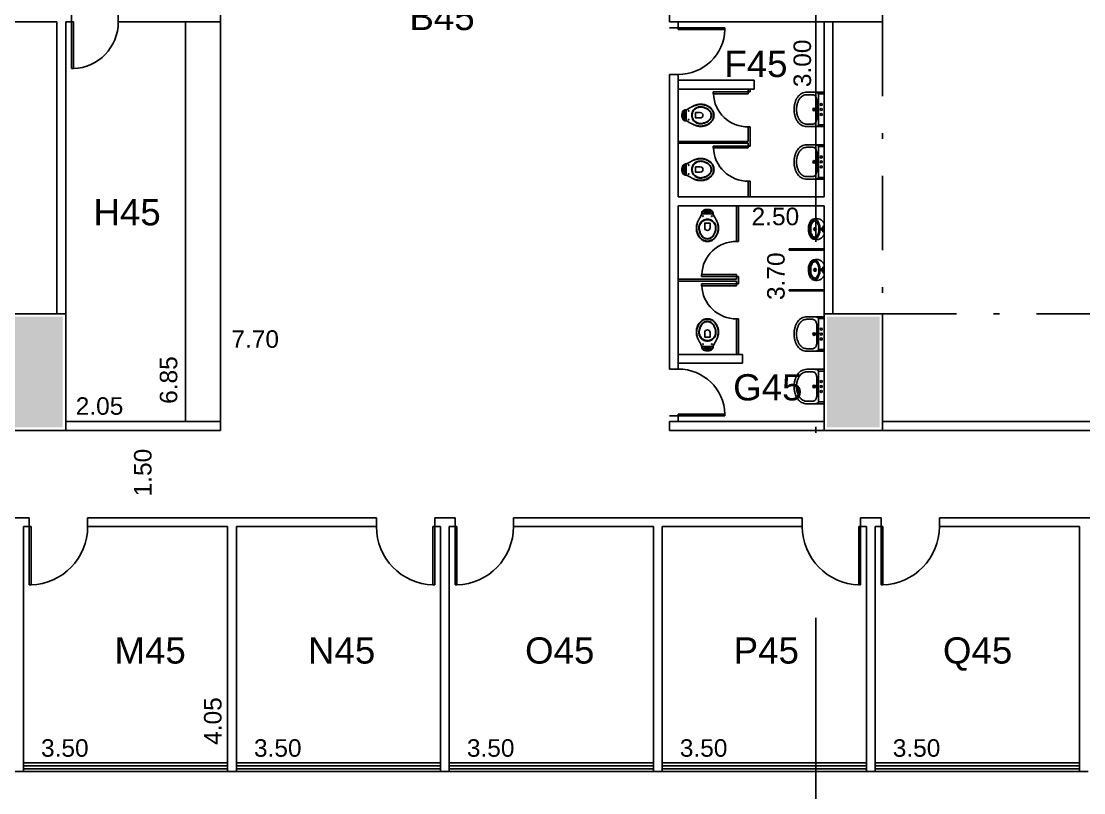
# Model space of a CAD drawing. Extents: x 1306 to 1544, y -75 to 211.
# Drawn here: x 1424.68 to 1442.9, y 181.41 to 194.64 of the extents above; entities that cross this region are included whole.
import ezdxf

# ---------------------------------------------------------------- set-up
doc = ezdxf.new("R2010")
doc.units = 0
doc.header["$LTSCALE"] = 2
doc.header["$PDMODE"] = 3
doc.linetypes.add('DASHDOT2', pattern=[12.7, 6.35, -3.175, 0, -3.175])
doc.layers.get('0').update_dxf_attribs({"linetype": 'CONTINUOUS'})
doc.layers.get('DEFPOINTS').update_dxf_attribs({"linetype": 'CONTINUOUS'})
for name, color, linetype in [('DIVISÓRIAS-ARY', 2, 'CONTINUOUS'), ('ESQUADRIA-ARY', 2, 'CONTINUOUS'), ('HACHURAS-ARY', 9, 'CONTINUOUS'), ('INDIC-CORTE-TBS', 4, 'DASHDOT2'), ('L_DECA', 7, 'CONTINUOUS'), ('PAREDE-ALTA-ARY', 1, 'CONTINUOUS'), ('PAREDE-BAIXA-ARY', 2, 'CONTINUOUS'), ('PEÇAS-SANIT-ARY', 7, 'CONTINUOUS'), ('PILARES-PRINC-ARY', 5, 'CONTINUOUS'), ('PROJ-COBERTURA-ARY', 7, 'DASHDOT2'), ('TEXTO-PB-COR-ARY', 12, 'CONTINUOUS'), ('TEXTO-PB-COTAS-ARY', 12, 'CONTINUOUS')]:
    doc.layers.add(name, color=color, linetype=linetype)
doc.styles.add('ARIAL', font='arial.ttf', dxfattribs={"height": 0.5})
doc.styles.add('SEM_ESCALA', font='arial.ttf')
doc.dimstyles.new('DIMTIC100-ARY', dxfattribs={"dimtxt": 0.3, "dimasz": 0.12, "dimexe": 0.1, "dimexo": 0.15, "dimgap": 0.1, "dimtad": 1, "dimjust": 1, "dimtoh": 1, "dimrnd": 0.01, "dimzin": 0, "dimdsep": 46, "dimtxsty": 'SEM_ESCALA', "dimblk1": 'NONE', "dimblk2": 'NONE', "dimsah": 1, "dimcen": -0.1, "dimdle": 0.06, "dimse1": 1, "dimse2": 1, "dimsd1": 1, "dimsd2": 1, "dimclrd": 1, "dimclre": 1, "dimclrt": 2, "dimadec": 0, "dimazin": 0, "dimtfac": 1, "dimtix": 1, "dimtmove": 2, "dimatfit": 3, "dimldrblk": 'NONE', "dimfxl": 1, "dimtolj": 1, "dimtzin": 0, "dimarcsym": 0})

# ---------------------------------------------------------------- blocks, each defined once
blk = doc.blocks.new('RAV10')
at = {"layer": 'L_DECA'}
blk.add_lwpolyline([(4.6, -12.9), (8.2, -12.9), (8.2, -12.9), (8.7, -13), (9.2, -13.2), (9.6, -13.5), (9.9, -14), (10.1, -14.3), (10.1, -14.3), (10.1, -14.3), (10.1, -14.3), (10.1, -14.3), (10.1, -14.3), (12.2, -18), (12.2, -18), (12.5, -18.6), (12.8, -19.1), (13.1, -19.6), (13.3, -20.1), (13.3, -20.1), (13.6, -20.6), (13.9, -21.1), (14.2, -21.5), (14.5, -22.1), (14.7, -22.6), (15, -23.1), (15.3, -23.6), (15.5, -24.1), (15.5, -24.1), (15.9, -24.8), (16.3, -25.6), (16.6, -26.3), (16.9, -27), (17.2, -27.8), (17.5, -28.6), (17.8, -29.4), (18, -30.2), (18, -30.2), (18.3, -31.4), (18.6, -32.6), (18.8, -33.9), (19, -35.2), (19.1, -36.4), (19.1, -37.7), (19.1, -39), (19, -40.3), (19, -40.3), (18.8, -41.6), (18.6, -42.9), (18.2, -44.2), (17.9, -45.5), (17.4, -46.8), (16.9, -48), (16.4, -49.3), (15.8, -50.4), (15.8, -50.4), (15.2, -51.4), (14.6, -52.3), (13.9, -53.1), (13.3, -53.9), (12.5, -54.8), (11.7, -55.5), (10.9, -56.3), (10.1, -57), (10.1, -57), (9, -57.8), (7.9, -58.5), (6.6, -59.1), (5.4, -59.6), (4.1, -60), (2.8, -60.3), (1.4, -60.4), (0, -60.5), (0, -60.5), (-1.4, -60.4), (-2.7, -60.3), (-4, -60), (-5.3, -59.6), (-6.6, -59.1), (-7.8, -58.5), (-9, -57.8), (-10.1, -57), (-10.1, -57), (-10.9, -56.3), (-11.7, -55.5), (-12.5, -54.8), (-13.2, -53.9), (-13.9, -53.1), (-14.5, -52.3), (-15.1, -51.4), (-15.7, -50.4), (-15.7, -50.4), (-16.3, -49.3), (-16.9, -48), (-17.4, -46.8), (-17.8, -45.5), (-18.2, -44.2), (-18.5, -42.9), (-18.7, -41.6), (-19, -40.3), (-19, -40.3), (-19, -39), (-19, -37.7), (-19, -36.4), (-18.9, -35.2), (-18.7, -33.9), (-18.5, -32.6), (-18.2, -31.4), (-17.9, -30.2), (-17.9, -30.2), (-17.7, -29.4), (-17.4, -28.6), (-17.1, -27.8), (-16.9, -27), (-16.6, -26.3), (-16.2, -25.6), (-15.8, -24.8), (-15.5, -24.1), (-15.5, -24.1), (-15.2, -23.6), (-15, -23.1), (-14.7, -22.6), (-14.4, -22.1), (-14.2, -21.5), (-13.9, -21.1), (-13.6, -20.6), (-13.3, -20.1), (-13.3, -20.1), (-13.1, -19.6), (-12.8, -19.1), (-12.4, -18.6), (-12.1, -18), (-10.1, -14.3), (-10.1, -14.3), (-10.1, -14.3), (-10.1, -14.3), (-10.1, -14.3), (-10.1, -14.3), (-9.8, -14), (-9.8, -14), (-9.6, -13.5), (-9.1, -13.2), (-8.6, -13), (-8.1, -12.9), (-4.5, -12.9)], dxfattribs=at)
at = {"layer": 'L_DECA', "color": 1}
for points in [[(12.2, -18), (13.3, -20.1), (13.3, -20.1), (13.6, -20.6), (13.8, -21.1), (14.1, -21.5), (14.3, -22.1), (14.5, -22.6), (14.7, -23.1), (15, -23.6), (15.2, -24.1), (15.2, -24.1), (15.5, -24.8), (15.9, -25.6), (16.2, -26.3), (16.6, -27.1), (16.9, -27.8), (17.1, -28.5), (17.4, -29.4), (17.6, -30.2), (17.6, -30.2), (17.9, -31.4), (18.1, -32.6), (18.3, -33.9), (18.5, -35.2), (18.5, -36.4), (18.5, -37.7), (18.5, -39), (18.4, -40.3), (18.4, -40.3), (18.2, -41.6), (17.9, -42.9), (17.6, -44.2), (17.2, -45.5), (16.7, -46.8), (16.2, -48), (15.6, -49.3), (15, -50.4), (15, -50.4), (14.4, -51.2), (13.9, -52), (13.3, -52.8), (12.8, -53.5), (12.2, -54.2), (11.5, -54.9), (10.9, -55.5), (10.1, -56.2), (10.1, -56.2), (9, -57.1), (7.9, -57.8), (6.6, -58.4), (5.4, -58.9), (4.1, -59.3), (2.8, -59.6), (1.4, -59.8), (0, -59.8), (0, -59.8), (-1.4, -59.8), (-2.7, -59.6), (-4.1, -59.3), (-5.3, -58.9), (-6.6, -58.4), (-7.8, -57.8), (-9, -57.1), (-10.1, -56.2), (-10.1, -56.2), (-10.8, -55.5), (-11.5, -54.9), (-12.1, -54.2), (-12.7, -53.5), (-13.3, -52.8), (-13.9, -52), (-14.4, -51.2), (-14.9, -50.4), (-14.9, -50.4), (-15.5, -49.3), (-16.1, -48), (-16.6, -46.8), (-17.1, -45.5), (-17.5, -44.2), (-17.9, -42.9), (-18.1, -41.6), (-18.3, -40.3), (-18.3, -40.3), (-18.4, -39.1), (-18.5, -37.7), (-18.5, -36.4), (-18.4, -35.2), (-18.2, -33.9), (-18, -32.6), (-17.8, -31.4), (-17.5, -30.2), (-17.5, -30.2), (-17.3, -29.4), (-17, -28.6), (-16.8, -27.8), (-16.5, -27.1), (-16.2, -26.3), (-15.8, -25.6), (-15.5, -24.8), (-15.2, -24.1), (-15.2, -24.1), (-15, -23.6), (-14.7, -23.1), (-14.5, -22.6), (-14.2, -22.1), (-14, -21.5), (-13.7, -21.1), (-13.5, -20.6), (-13.2, -20.1), (-12.1, -18)], [(-7.7, -9.4), (-8.1, -10.1), (-8.5, -10.8), (-8.6, -11.4), (-8.8, -12.2), (-8.8, -13.1)], [(-5.1, -12.9), (-5.1, -9.7), (-5.1, -7.8), (-5.1, -7.8), (-5.2, -7.6), (-5.3, -7.5), (-5.5, -7.4), (-5.9, -7.6), (-5.9, -7.6), (-6.4, -8), (-7.1, -8.6), (-7.7, -9.4)], [(5.1, -9.3), (5, -8.9), (4.6, -8.3), (3.9, -7.8), (3.1, -7.7), (0, -7.7), (-3.1, -7.7), (-3.1, -7.7), (-3.9, -7.8), (-4.5, -8.3), (-5, -8.9), (-5.1, -9.7)], [(4.6, -12.9), (4.6, -12.9), (4.2, -12.9), (3.9, -12.6), (3.6, -12.4), (3.6, -12), (3.6, -10.7), (3.6, -10.7), (3.6, -10.5), (3.6, -10.4), (3.7, -10.2), (3.9, -10.1), (3.9, -10.1), (3.9, -9.9), (3.9, -9.7), (3.8, -9.5), (3.6, -9.4), (0, -9.4), (-3.5, -9.4), (-3.5, -9.4), (-3.7, -9.5), (-3.9, -9.7), (-3.9, -9.9), (-3.8, -10.1), (-3.8, -10.1), (-3.6, -10.2), (-3.6, -10.4), (-3.5, -10.5), (-3.5, -10.7), (-3.5, -12), (-3.5, -12), (-3.6, -12.4), (-3.8, -12.6), (-4.1, -12.9), (-4.5, -12.9)], [(3.7, -10.3), (0, -10.3), (-3.6, -10.3)], [(5.1, -12.9), (5.1, -9.7), (5.1, -7.8), (5.1, -7.8), (5.2, -7.6), (5.3, -7.5), (5.5, -7.4), (5.9, -7.6), (5.9, -7.6), (6.4, -8), (7.1, -8.6), (7.7, -9.4)], [(7.7, -9.4), (8.1, -10.1), (8.5, -10.8), (8.6, -11.4), (8.8, -12.2), (8.8, -13.1)], [(-12.9, -30.2), (-12.9, -30.2), (-12.4, -29.3), (-11.9, -28.4), (-11.2, -27.7), (-10.6, -26.9), (-9.9, -26.2), (-9.2, -25.6), (-8.4, -25), (-7.5, -24.4), (-6.7, -23.9), (-5.8, -23.5), (-4.9, -23.1), (-3.9, -22.8), (-3, -22.6), (-2, -22.4), (-1, -22.3), (0, -22.2), (0, -22.2), (1, -22.3), (2, -22.4), (3, -22.6), (4, -22.8), (5, -23.1), (5.8, -23.5), (6.8, -23.9), (7.6, -24.4), (8.5, -25), (9.3, -25.6), (10, -26.2), (10.6, -26.9), (11.3, -27.7), (12, -28.4), (12.5, -29.3), (13, -30.2), (13, -30.2), (13.6, -31.3), (14, -32.6), (14.3, -33.8), (14.6, -35.1), (14.7, -36.4), (14.7, -37.7), (14.7, -39), (14.4, -40.3), (14.4, -40.3), (14.2, -41.6), (13.8, -42.9), (13.4, -44.2), (12.9, -45.5), (12.4, -46.8), (11.7, -48), (11.1, -49.3), (10.4, -50.4), (10.4, -50.4), (9.4, -51.7), (8.4, -52.8), (7.2, -53.8), (5.9, -54.6), (4.5, -55.2), (3.1, -55.8), (1.5, -56.1), (0, -56.2), (0, -56.2), (-1.5, -56.1), (-3.1, -55.8), (-4.4, -55.2), (-5.8, -54.6), (-7.1, -53.8), (-8.3, -52.8), (-9.3, -51.7), (-10.3, -50.4), (-10.3, -50.4), (-11, -49.3), (-11.7, -48), (-12.3, -46.8), (-12.8, -45.5), (-13.3, -44.2), (-13.7, -42.9), (-14.1, -41.6), (-14.4, -40.3), (-14.4, -40.3), (-14.6, -39), (-14.7, -37.7), (-14.6, -36.4), (-14.5, -35.1), (-14.2, -33.8), (-13.9, -32.6), (-13.5, -31.3), (-12.9, -30.2)], [(-12, -30.2), (-12, -30.2), (-11.5, -29.4), (-11, -28.6), (-10.4, -27.9), (-9.8, -27.2), (-9.1, -26.7), (-8.5, -26.1), (-7.7, -25.5), (-6.9, -25), (-6.1, -24.6), (-5.3, -24.2), (-4.5, -23.9), (-3.6, -23.6), (-2.8, -23.4), (-1.8, -23.2), (-0.9, -23.2), (0, -23.1), (0, -23.1), (0.9, -23.2), (1.9, -23.2), (2.8, -23.4), (3.6, -23.6), (4.5, -23.9), (5.4, -24.2), (6.2, -24.6), (7, -25), (7.7, -25.5), (8.5, -26.1), (9.2, -26.7), (9.8, -27.2), (10.4, -27.9), (11, -28.6), (11.5, -29.4), (12, -30.2), (12, -30.2), (12.7, -31.3), (13.2, -32.6), (13.6, -33.8), (13.9, -35), (14.1, -36.4), (14.1, -37.7), (14.1, -39), (13.9, -40.3), (13.9, -40.3), (13.6, -41.7), (13.2, -43), (12.8, -44.3), (12.3, -45.5), (11.7, -46.9), (11.1, -48.1), (10.4, -49.3), (9.6, -50.4), (9.6, -50.4), (8.8, -51.6), (7.8, -52.6), (6.7, -53.5), (5.5, -54.2), (4.2, -54.8), (2.8, -55.3), (1.5, -55.5), (0, -55.7), (0, -55.7), (-1.5, -55.5), (-2.8, -55.3), (-4.2, -54.8), (-5.4, -54.2), (-6.6, -53.5), (-7.7, -52.6), (-8.7, -51.6), (-9.6, -50.4), (-9.6, -50.4), (-10.3, -49.3), (-11, -48.1), (-11.7, -46.9), (-12.2, -45.5), (-12.7, -44.3), (-13.1, -43), (-13.5, -41.7), (-13.8, -40.3), (-13.8, -40.3), (-14, -39), (-14.1, -37.7), (-14, -36.4), (-13.9, -35), (-13.6, -33.8), (-13.2, -32.6), (-12.7, -31.3), (-12, -30.2)], [(-4.5, -37), (-4.5, -29), (0, -29)], [(4.6, -37), (4.6, -29), (0, -29)]]:
    blk.add_lwpolyline(points, dxfattribs=at)
at = {"layer": 'L_DECA', "color": 7}
for points in [[(10.1, -14.3), (10.1, -14.3), (10.1, -14.3), (10.1, -14.3), (10.1, -14.3), (10.1, -14.3), (9.6, -11.3), (9.6, -11.3), (9.3, -10.2), (8.9, -9.3), (8.3, -8.5), (7.7, -7.7), (6.9, -7), (6.1, -6.5), (5.1, -6.2), (4.1, -5.9), (4.1, -5.9), (3.6, -5.8), (3.1, -5.7), (2.6, -5.6), (2, -5.6), (1.5, -5.6), (1, -5.5), (0.5, -5.5), (0, -5.5), (0, -5.5), (-0.5, -5.5), (-1, -5.5), (-1.5, -5.6), (-2, -5.6), (-2.5, -5.6), (-3, -5.7), (-3.5, -5.8), (-4, -5.9), (-4, -5.9), (-5, -6.2), (-6, -6.5), (-6.9, -7), (-7.6, -7.7), (-8.2, -8.5), (-8.8, -9.3), (-9.3, -10.2), (-9.6, -11.3), (-10, -14.3), (-10, -14.3), (-10, -14.3), (-10, -14.3), (-10, -14.3), (-10.1, -14.3)], [(-4.5, -12.9), (0, -12.9)], [(4.6, -12.9), (0, -12.9)]]:
    blk.add_lwpolyline(points, dxfattribs=at)
at = {"layer": 'L_DECA', "color": 1}
for centre in [(-7.6, -17), (7.6, -17)]:
    blk.add_circle(centre, 0.672, dxfattribs=at)
blk.add_arc((0, -37), 4.56, 180, 0, dxfattribs=at)
blk = doc.blocks.new('DUO04')
at = {"layer": 'L_DECA'}
blk.add_line((-27.8, 0), (27.8, 0), dxfattribs=at)
at = {"layer": 'L_DECA', "color": 1}
for p, q in [((-26.5, -9.9), (-26.5, 0)), ((26.5, -9.9), (26.5, 0)), ((-26.5, -9.9), (0, -9.9)), ((26.5, -9.9), (0, -9.9))]:
    blk.add_line(p, q, dxfattribs=at)
at = {"layer": 'L_DECA', "color": 7}
for points in [[(-27.8, 0), (-27.8, 0), (-28.5, -0.1), (-29.1, -0.3), (-29.4, -0.8), (-29.5, -1.4), (-29.5, -23.9)], [(27.8, 0), (27.8, 0), (28.5, -0.1), (29.1, -0.3), (29.4, -0.8), (29.5, -1.4), (29.5, -23.9)], [(-29.5, -23.9), (-29.5, -29.7), (-29.5, -29.7), (-29.4, -32.1), (-28.9, -34.4), (-28.2, -36.5), (-27.2, -38.6), (-26.1, -40.5), (-24.7, -42.2), (-23.1, -43.8), (-21.3, -45.2), (-21.3, -45.2), (-20.2, -45.9), (-19.1, -46.6), (-18, -47.2), (-16.9, -47.9), (-15.7, -48.4), (-14.5, -49), (-13.3, -49.4), (-12.1, -49.9), (-10.8, -50.3), (-9.5, -50.5), (-8.2, -50.9), (-6.7, -51.1), (-4.8, -51.4), (-2.9, -51.5), (-1.4, -51.5), (0, -51.5)], [(29.5, -23.9), (29.5, -29.7), (29.5, -29.7), (29.4, -32.1), (28.9, -34.4), (28.2, -36.5), (27.2, -38.6), (26.1, -40.5), (24.7, -42.2), (23.1, -43.8), (21.3, -45.2), (21.3, -45.2), (20.2, -45.9), (19.1, -46.6), (18, -47.2), (16.9, -47.9), (15.7, -48.4), (14.5, -49), (13.3, -49.4), (12.1, -49.9), (10.8, -50.3), (9.5, -50.5), (8.2, -50.9), (6.7, -51.1), (4.8, -51.4), (2.9, -51.5), (1.4, -51.5), (0, -51.5)]]:
    blk.add_lwpolyline(points, dxfattribs=at)
at = {"layer": 'L_DECA', "color": 1}
for points in [[(-26.5, -9.9), (-26.9, -10), (-27.5, -10.1), (-28, -10.6), (-28.4, -11.2), (-28.7, -11.9), (-29, -12.7), (-29.2, -13.7), (-29.4, -15), (-29.5, -16.8)], [(0, -12.4), (0, -12.4), (-0.8, -12.4), (-1.4, -12.4), (-1.1, -12.4), (-1.8, -12.4), (-2.5, -12.4), (-3.3, -12.4), (-3.9, -12.4), (-4.7, -12.4), (-7.9, -12.4), (-8.6, -12.4), (-9.3, -12.4), (-10, -12.4), (-10.7, -12.4), (-11.4, -12.4), (-12, -12.4), (-12.7, -12.4), (-12.7, -12.4), (-13.7, -12.4), (-14.7, -12.5), (-15.8, -12.6), (-16.8, -12.8), (-17.8, -13), (-18.8, -13.2), (-19.8, -13.5), (-20.8, -13.7), (-20.8, -13.7), (-21.7, -14.1), (-22.6, -14.7), (-23.3, -15.4), (-23.9, -16.1), (-24.5, -17), (-24.8, -18), (-25.1, -19), (-25.2, -20), (-25.2, -20), (-25.2, -21.8), (-25.2, -23.1), (-25.2, -23.9)], [(0, -12.4), (0, -12.4), (0.8, -12.4), (1.4, -12.4), (1.1, -12.4), (1.8, -12.4), (2.5, -12.4), (3.3, -12.4), (3.9, -12.4), (4.7, -12.4), (7.9, -12.4), (8.6, -12.4), (9.3, -12.4), (10, -12.4), (10.7, -12.4), (11.4, -12.4), (12, -12.4), (12.7, -12.4), (12.7, -12.4), (13.7, -12.4), (14.7, -12.5), (15.8, -12.6), (16.8, -12.8), (17.8, -13), (18.8, -13.2), (19.8, -13.5), (20.8, -13.7), (20.8, -13.7), (21.7, -14.1), (22.6, -14.7), (23.3, -15.4), (23.9, -16.1), (24.5, -17), (24.8, -18), (25.1, -19), (25.2, -20), (25.2, -20), (25.2, -21.8), (25.2, -23.1), (25.2, -23.9)], [(26.5, -9.9), (26.9, -10), (27.5, -10.1), (28, -10.6), (28.4, -11.2), (28.7, -11.9), (29, -12.7), (29.2, -13.7), (29.4, -15), (29.5, -16.8)], [(-25.2, -23.9), (-25.2, -27.3), (-25.2, -29.6), (-25.2, -29.6), (-25, -31.4), (-24.8, -33.1), (-24.2, -34.8), (-23.5, -36.3), (-22.6, -37.8), (-21.6, -39.1), (-20.4, -40.4), (-19.1, -41.4), (-19.1, -41.4), (-18.1, -42.1), (-17.1, -42.7), (-16.2, -43.3), (-15.2, -43.9), (-14.1, -44.4), (-13, -44.8), (-11.9, -45.3), (-10.8, -45.7), (-9.7, -46.1), (-8.6, -46.4), (-6.7, -46.8), (-5.2, -47), (-3.3, -47.2), (-2.1, -47.2), (-1, -47.2), (0, -47.2)], [(25.2, -23.9), (25.2, -27.3), (25.2, -29.6), (25.2, -29.6), (25, -31.4), (24.8, -33.1), (24.2, -34.8), (23.5, -36.3), (22.6, -37.8), (21.6, -39.1), (20.4, -40.4), (19.1, -41.4), (19.1, -41.4), (18.1, -42.1), (17.1, -42.7), (16.2, -43.3), (15.2, -43.9), (14.1, -44.4), (13, -44.8), (11.9, -45.3), (10.8, -45.7), (9.7, -46.1), (8.6, -46.4), (6.7, -46.8), (5.2, -47), (3.3, -47.2), (2.1, -47.2), (1, -47.2), (0, -47.2)]]:
    blk.add_lwpolyline(points, dxfattribs=at)
for centre, radius in [((-8.5, -4.9), 1.75), ((0, -17), 2.25), ((0, -4.9), 1.75), ((0, -17), 0.981), ((8.5, -4.9), 1.75)]:
    blk.add_circle(centre, radius, dxfattribs=at)
blk = doc.blocks.new('MIC01')
at = {"layer": 'L_DECA'}
blk.add_line((-10, 0), (10, 0), dxfattribs=at)
at = {"layer": 'L_DECA', "color": 1}
for p, q in [((-5.3, 0), (-4.5, -2.2)), ((5.3, 0), (4.5, -2.2)), ((-4.5, -2.2), (0, -2.2)), ((4.5, -2.2), (0, -2.2))]:
    blk.add_line(p, q, dxfattribs=at)
for points in [[(0, -7.1, 0.058109), (-7, -8, 0.07175), (-12.3, -10.1, 0.106494), (-16.3, -13.6, 0.158235), (-17.4, -17.1, 0.158235)], [(0, -23.1, -0.04416), (-5.4, -22.6, -0.058504), (-9.4, -21.4, -0.100522), (-12.6, -19.1, -0.041446), (-13.7, -17.2, -0.101301), (-14.1, -15.3, -0.003595), (-14.1, -15.1)], [(17.4, -17.1, 0.158235), (16.3, -13.6, 0.106494), (12.3, -10.1, 0.07175), (7, -8, 0.058109), (0, -7.1, 0.058109)], [(0, -23.1, 0.04416), (5.4, -22.6, 0.058504), (9.4, -21.4, 0.100522), (12.6, -19.1, 0.041446), (13.7, -17.2, 0.101301), (14.1, -15.3, 0.003595), (14.1, -15.1)]]:
    blk.add_lwpolyline(points, format="xyb", dxfattribs=at)
at = {"layer": 'L_DECA'}
blk.add_lwpolyline([(-17.4, -17.1, 0.158235), (-16.3, -20.6, 0.106494), (-12.3, -24.1, 0.07175), (-7, -26.2, 0.058109), (0, -27, 0.058109), (7, -26.2, 0.07175), (12.3, -24.1, 0.106494), (16.3, -20.6, 0.158235), (17.4, -17.1, 0.158235)], format="xyb", dxfattribs=at)
at = {"layer": 'L_DECA', "color": 1}
blk.add_lwpolyline([(0, -9, 0.056411), (-5.8, -9.7, 0.070161), (-10.3, -11.4, 0.106104), (-13.6, -14.3, 0.161988), (-14.5, -17.1, 0.161988), (-13.6, -19.9, 0.106104), (-10.3, -22.8, 0.070161), (-5.8, -24.5, 0.056411), (0, -25.1, 0.056411), (5.8, -24.5, 0.070161), (10.3, -22.8, 0.106104), (13.6, -19.9, 0.161988), (14.5, -17.1, 0.161988), (13.6, -14.3, 0.106104), (10.3, -11.4, 0.070161), (5.8, -9.7, 0.056411)], format="xyb", close=True, dxfattribs=at)
for centre, radius in [((-2, -14.6), 0.51), ((-2, -16.7), 0.51), ((0, -4.7), 1.76), ((0, -4.7), 0.844), ((0, -13.6), 0.51), ((0, -15.7), 0.51), ((0, -17.8), 0.51), ((2, -14.6), 0.51), ((2, -16.7), 0.51)]:
    blk.add_circle(centre, radius, dxfattribs=at)
at = {"layer": 'L_DECA'}
for centre, start, end in [((-2.6, -13.5), 118.7979, 195.9069), ((2.6, -13.5), 344.0931, 61.2021)]:
    blk.add_arc(centre, 15.4, start, end, dxfattribs=at)
blk = doc.blocks.new('*D64')
at = {"layer": 'DEFPOINTS', "color": 0, "linetype": 'ByBlock', "ltscale": 0.5}
for p in [(1428.097, 187.624), (1427.022, 186.124), (1428.097, 186.124)]:
    blk.add_point(p, dxfattribs=at)
at = {"color": 2, "linetype": 'ByBlock', "ltscale": 0.5, "insert": (1426.769, 186.9), "char_height": 0.3, "attachment_point": 5, "rotation": 90, "style": 'SEM_ESCALA'}
blk.add_mtext('\\A1;1.50', dxfattribs=at)
blk = doc.blocks.new('_NONE')
at = {"color": 0, "linetype": 'ByBlock', "ltscale": 0.5}
blk.add_circle((0, 0), 0.25, dxfattribs=at)
blk = doc.blocks.new('*D68')
at = {"layer": 'DEFPOINTS', "color": 0, "linetype": 'ByBlock', "ltscale": 0.5}
for p in [(1424.722, 181.924), (1428.222, 181.924), (1428.222, 181.924)]:
    blk.add_point(p, dxfattribs=at)
at = {"color": 2, "linetype": 'ByBlock', "ltscale": 0.5, "insert": (1425.431, 182.177), "char_height": 0.3, "attachment_point": 5, "style": 'SEM_ESCALA'}
blk.add_mtext('\\A1;3.50', dxfattribs=at)
blk = doc.blocks.new('*D69')
at = {"layer": 'DEFPOINTS', "color": 0, "linetype": 'ByBlock', "ltscale": 0.5}
for p in [(1428.372, 181.924), (1431.872, 181.924), (1431.872, 181.924)]:
    blk.add_point(p, dxfattribs=at)
at = {"color": 2, "linetype": 'ByBlock', "ltscale": 0.5, "insert": (1429.081, 182.177), "char_height": 0.3, "attachment_point": 5, "style": 'SEM_ESCALA'}
blk.add_mtext('\\A1;3.50', dxfattribs=at)
blk = doc.blocks.new('*D70')
at = {"layer": 'DEFPOINTS', "color": 0, "linetype": 'ByBlock', "ltscale": 0.5}
for p in [(1428.222, 185.974), (1428.222, 185.974), (1428.222, 181.924)]:
    blk.add_point(p, dxfattribs=at)
at = {"color": 2, "linetype": 'ByBlock', "ltscale": 0.5, "insert": (1427.969, 182.641), "char_height": 0.3, "attachment_point": 5, "rotation": 90, "style": 'SEM_ESCALA'}
blk.add_mtext('\\A1;4.05', dxfattribs=at)
blk = doc.blocks.new('*D71')
at = {"layer": 'DEFPOINTS', "color": 0, "linetype": 'ByBlock', "ltscale": 0.5}
for p in [(1432.022, 181.924), (1435.522, 181.924), (1435.522, 181.924)]:
    blk.add_point(p, dxfattribs=at)
at = {"color": 2, "linetype": 'ByBlock', "ltscale": 0.5, "insert": (1432.731, 182.177), "char_height": 0.3, "attachment_point": 5, "style": 'SEM_ESCALA'}
blk.add_mtext('\\A1;3.50', dxfattribs=at)
blk = doc.blocks.new('*D72')
at = {"layer": 'DEFPOINTS', "color": 0, "linetype": 'ByBlock', "ltscale": 0.5}
for p in [(1435.672, 181.924), (1439.172, 181.924), (1439.172, 181.924)]:
    blk.add_point(p, dxfattribs=at)
at = {"color": 2, "linetype": 'ByBlock', "ltscale": 0.5, "insert": (1436.381, 182.177), "char_height": 0.3, "attachment_point": 5, "style": 'SEM_ESCALA'}
blk.add_mtext('\\A1;3.50', dxfattribs=at)
blk = doc.blocks.new('*D73')
at = {"layer": 'DEFPOINTS', "color": 0, "linetype": 'ByBlock', "ltscale": 0.5}
for p in [(1439.322, 181.924), (1442.822, 181.924), (1442.822, 181.924)]:
    blk.add_point(p, dxfattribs=at)
at = {"color": 2, "linetype": 'ByBlock', "ltscale": 0.5, "insert": (1440.031, 182.177), "char_height": 0.3, "attachment_point": 5, "style": 'SEM_ESCALA'}
blk.add_mtext('\\A1;3.50', dxfattribs=at)
blk = doc.blocks.new('*D76')
at = {"layer": 'DEFPOINTS', "color": 0, "linetype": 'ByBlock', "ltscale": 0.5}
for p in [(1435.797, 188.934), (1428.097, 187.624), (1435.797, 187.624)]:
    blk.add_point(p, dxfattribs=at)
at = {"color": 2, "linetype": 'ByBlock', "ltscale": 0.5, "insert": (1428.805, 189.187), "char_height": 0.3, "attachment_point": 5, "style": 'SEM_ESCALA'}
blk.add_mtext('\\A1;7.70', dxfattribs=at)
blk = doc.blocks.new('*D77')
at = {"layer": 'DEFPOINTS', "color": 0, "linetype": 'ByBlock', "ltscale": 0.5}
for p in [(1436.397, 194.624), (1438.447, 194.624), (1438.447, 194.09)]:
    blk.add_point(p, dxfattribs=at)
at = {"color": 2, "linetype": 'ByBlock', "ltscale": 0.5, "insert": (1437.11, 194.344), "char_height": 0.3, "attachment_point": 5, "style": 'SEM_ESCALA'}
blk.add_mtext('\\A1;2.05', dxfattribs=at)
blk = doc.blocks.new('*D81')
at = {"layer": 'DEFPOINTS', "color": 0, "linetype": 'ByBlock', "ltscale": 0.5}
for p in [(1425.447, 191.474), (1427.947, 191.474), (1427.947, 191.036)]:
    blk.add_point(p, dxfattribs=at)
at = {"color": 2, "linetype": 'ByBlock', "ltscale": 0.5, "insert": (1426.158, 191.289), "char_height": 0.3, "attachment_point": 5, "style": 'SEM_ESCALA'}
blk.add_mtext('\\A1;2.50', dxfattribs=at)
blk = doc.blocks.new('*D82')
at = {"layer": 'DEFPOINTS', "color": 0, "linetype": 'ByBlock', "ltscale": 0.5}
for p in [(1425.447, 194.624), (1425.447, 191.624), (1425.907, 191.624)]:
    blk.add_point(p, dxfattribs=at)
at = {"color": 2, "linetype": 'ByBlock', "ltscale": 0.5, "insert": (1425.654, 193.915), "char_height": 0.3, "attachment_point": 5, "rotation": 90, "style": 'SEM_ESCALA'}
blk.add_mtext('\\A1;3.00', dxfattribs=at)
blk = doc.blocks.new('*D83')
at = {"layer": 'DEFPOINTS', "color": 0, "linetype": 'ByBlock', "ltscale": 0.5}
for p in [(1425.447, 191.474), (1425.447, 187.774), (1426.444, 187.774)]:
    blk.add_point(p, dxfattribs=at)
at = {"color": 2, "linetype": 'ByBlock', "ltscale": 0.5, "insert": (1426.351, 190.266), "char_height": 0.3, "attachment_point": 5, "rotation": 90, "style": 'SEM_ESCALA'}
blk.add_mtext('\\A1;3.70', dxfattribs=at)
blk = doc.blocks.new('*D84')
at = {"layer": 'DEFPOINTS', "color": 0, "linetype": 'ByBlock', "ltscale": 0.5}
for p in [(1436.397, 194.624), (1436.907, 194.624), (1436.397, 187.774)]:
    blk.add_point(p, dxfattribs=at)
at = {"color": 2, "linetype": 'ByBlock', "ltscale": 0.5, "insert": (1436.654, 188.486), "char_height": 0.3, "attachment_point": 5, "rotation": 90, "style": 'SEM_ESCALA'}
blk.add_mtext('\\A1;6.85', dxfattribs=at)
blk = doc.blocks.new('*D85')
at = {"layer": 'DEFPOINTS', "color": 0, "linetype": 'ByBlock', "ltscale": 0.5}
for p in [(1435.797, 198.624), (1435.797, 187.624), (1435.797, 187.624)]:
    blk.add_point(p, dxfattribs=at)
at = {"color": 2, "linetype": 'ByBlock', "ltscale": 0.5, "insert": (1435.544, 197.783), "char_height": 0.3, "attachment_point": 5, "rotation": 90, "style": 'SEM_ESCALA'}
blk.add_mtext('\\A1;11.00', dxfattribs=at)
blk = doc.blocks.new('*D102')
at = {"layer": 'DEFPOINTS', "color": 0, "linetype": 'ByBlock', "ltscale": 0.5}
for p in [(1437.547, 195.174), (1437.547, 194.865), (1435.797, 194.624)]:
    blk.add_point(p, dxfattribs=at)
at = {"color": 2, "linetype": 'ByBlock', "ltscale": 0.5, "insert": (1436.821, 195.119), "char_height": 0.3, "attachment_point": 5, "style": 'SEM_ESCALA'}
blk.add_mtext('\\A1;1.75', dxfattribs=at)

msp = doc.modelspace()

# ---------------------------------------------------------------- hatches: boundary and pattern name
at = {"layer": 'HACHURAS-ARY', "ltscale": 0.5}
for points in [[(1425.397, 189.574), (1424.497, 189.574), (1424.497, 187.674), (1425.397, 187.674)], [(1439.397, 189.574), (1438.497, 189.574), (1438.497, 187.674), (1439.397, 187.674)]]:
    msp.add_hatch(color=256, dxfattribs=at).paths.add_polyline_path(points)

# ---------------------------------------------------------------- linework, layer by layer
at = {"layer": 'DIVISÓRIAS-ARY'}
for p, q in [((1425.547, 194.624), (1425.547, 193.824)), ((1425.577, 194.624), (1425.547, 194.624)), ((1425.577, 193.824), (1425.577, 194.624)), ((1436.746, 194.524), (1435.947, 194.524)), ((1435.947, 194.494), (1435.947, 194.524)), ((1436.746, 194.494), (1436.746, 194.524)), ((1436.746, 194.494), (1435.947, 194.494)), ((1425.547, 193.824), (1425.577, 193.824)), ((1436.547, 193.424), (1437.177, 193.424)), ((1436.547, 193.394), (1436.547, 193.424)), ((1437.147, 193.474), (1437.147, 193.424)), ((1437.147, 193.424), (1437.147, 193.394)), ((1437.177, 193.474), (1437.177, 193.424)), ((1436.547, 193.394), (1437.147, 193.394)), ((1437.147, 192.824), (1437.147, 192.574)), ((1437.147, 192.824), (1437.177, 192.824)), ((1437.177, 192.824), (1437.177, 192.494)), ((1437.147, 192.574), (1435.947, 192.574)), ((1437.147, 192.544), (1435.947, 192.544)), ((1437.147, 192.544), (1437.147, 192.494)), ((1436.547, 192.464), (1436.547, 192.494)), ((1436.547, 192.494), (1437.177, 192.494)), ((1436.547, 192.464), (1437.147, 192.464)), ((1437.147, 192.494), (1437.147, 192.464)), ((1437.147, 191.894), (1437.177, 191.894)), ((1437.147, 191.894), (1437.147, 191.624)), ((1437.177, 191.894), (1437.177, 191.624)), ((1436.947, 190.864), (1436.947, 191.474)), ((1436.977, 190.864), (1436.977, 191.474)), ((1436.947, 190.864), (1436.977, 190.864)), ((1438.447, 190.734), (1437.847, 190.734)), ((1437.847, 190.714), (1437.847, 190.734)), ((1438.447, 190.714), (1437.847, 190.714)), ((1436.347, 190.294), (1436.347, 190.264)), ((1436.347, 190.294), (1436.947, 190.294)), ((1436.347, 190.264), (1436.977, 190.264)), ((1436.947, 190.264), (1436.947, 190.294)), ((1436.947, 190.264), (1436.947, 190.214)), ((1436.947, 190.184), (1436.947, 190.134)), ((1436.977, 190.264), (1436.977, 190.134)), ((1436.347, 190.134), (1436.977, 190.134)), ((1436.347, 190.104), (1436.347, 190.134)), ((1436.347, 190.104), (1436.947, 190.104)), ((1436.947, 190.134), (1436.947, 190.104)), ((1438.447, 190.034), (1437.847, 190.034)), ((1437.847, 190.014), (1437.847, 190.034)), ((1438.447, 190.014), (1437.847, 190.014)), ((1436.947, 189.534), (1436.947, 188.924)), ((1436.947, 189.534), (1436.977, 189.534)), ((1436.977, 189.534), (1436.977, 188.924)), ((1435.947, 187.904), (1435.947, 187.874)), ((1436.746, 187.904), (1435.947, 187.904)), ((1436.746, 187.874), (1435.947, 187.874)), ((1436.746, 187.904), (1436.746, 187.874)), ((1424.852, 185.974), (1424.822, 185.974)), ((1424.822, 184.975), (1424.822, 185.974)), ((1424.852, 184.975), (1424.852, 185.974)), ((1431.742, 184.975), (1431.742, 185.974)), ((1431.742, 185.974), (1431.772, 185.974)), ((1431.772, 184.975), (1431.772, 185.974)), ((1432.152, 185.974), (1432.122, 185.974)), ((1432.122, 184.975), (1432.122, 185.974)), ((1432.152, 184.975), (1432.152, 185.974)), ((1439.042, 184.975), (1439.042, 185.974)), ((1439.042, 185.974), (1439.072, 185.974)), ((1439.072, 184.975), (1439.072, 185.974)), ((1439.452, 185.974), (1439.422, 185.974)), ((1439.422, 184.975), (1439.422, 185.974)), ((1439.452, 184.975), (1439.452, 185.974)), ((1424.852, 184.975), (1424.822, 184.975)), ((1431.742, 184.975), (1431.772, 184.975)), ((1432.152, 184.975), (1432.122, 184.975)), ((1439.042, 184.975), (1439.072, 184.975)), ((1439.452, 184.975), (1439.422, 184.975))]:
    msp.add_line(p, q, dxfattribs=at)
at = {"layer": 'DIVISÓRIAS-ARY', "color": 7, "ltscale": 0.5}
for centre, radius, start, end in [((1425.547, 194.624), 0.8, 272.1491, 0), ((1435.947, 194.524), 0.8, 270, 357.8509), ((1437.147, 193.424), 0.6, 182.866, 270), ((1437.147, 192.494), 0.6, 182.866, 270), ((1436.947, 190.264), 0.6, 90, 177.134), ((1436.947, 190.134), 0.6, 182.866, 270), ((1435.947, 187.874), 0.8, 2.1491, 90), ((1424.822, 185.974), 1, 271.7191, 360), ((1431.772, 185.974), 1, 180, 268.2809), ((1432.122, 185.974), 1, 271.7191, 360), ((1439.072, 185.974), 1, 180, 268.2809), ((1439.422, 185.974), 1, 271.7191, 360)]:
    msp.add_arc(centre, radius, start, end, dxfattribs=at)
at = {"layer": 'ESQUADRIA-ARY'}
for p, q in [((1427.497, 194.624), (1427.497, 187.774)), ((1428.097, 194.624), (1428.097, 187.774))]:
    msp.add_line(p, q, dxfattribs=at)
at = {"layer": 'INDIC-CORTE-TBS', "ltscale": 0.5}
msp.add_line((1438.303, 62.858), (1438.303, 206.296), dxfattribs=at)
at = {"layer": 'PAREDE-ALTA-ARY'}
for p, q in [((1439.447, 200.874), (1439.447, 194.624)), ((1425.547, 194.624), (1425.547, 194.874)), ((1426.347, 194.624), (1426.347, 194.874)), ((1428.097, 194.949), (1428.097, 194.624)), ((1435.797, 194.624), (1435.797, 194.874)), ((1424.447, 194.624), (1425.297, 194.624)), ((1425.297, 194.624), (1425.297, 189.624)), ((1425.297, 194.624), (1425.297, 189.624)), ((1425.297, 194.624), (1425.297, 189.624)), ((1425.447, 194.624), (1425.547, 194.624)), ((1425.447, 194.624), (1425.447, 189.624)), ((1426.347, 194.624), (1428.097, 194.624)), ((1439.447, 194.624), (1435.797, 194.624)), ((1435.947, 194.524), (1435.797, 194.524)), ((1435.947, 194.624), (1435.947, 194.524)), ((1438.447, 194.624), (1438.447, 191.624)), ((1438.597, 194.624), (1438.597, 189.624)), ((1435.797, 188.674), (1435.797, 193.724)), ((1435.947, 193.724), (1435.797, 193.724)), ((1435.947, 193.724), (1435.947, 191.624)), ((1438.447, 191.624), (1435.947, 191.624)), ((1438.447, 191.474), (1435.947, 191.474)), ((1435.947, 191.474), (1435.947, 188.674)), ((1438.447, 191.474), (1438.447, 189.624)), ((1435.947, 188.674), (1435.797, 188.674)), ((1425.447, 187.774), (1428.097, 187.774)), ((1428.097, 187.624), (1428.097, 187.774)), ((1435.947, 187.874), (1435.797, 187.874)), ((1438.447, 187.774), (1435.797, 187.774)), ((1435.797, 187.624), (1435.797, 187.774)), ((1435.947, 187.874), (1435.947, 187.774)), ((1425.447, 187.624), (1428.097, 187.624)), ((1438.447, 187.624), (1435.797, 187.624))]:
    msp.add_line(p, q, dxfattribs=at)
at = {"layer": 'PAREDE-ALTA-ARY', "ltscale": 0.5}
for p, q in [((1424.472, 186.124), (1424.822, 186.124)), ((1424.722, 185.974), (1424.822, 185.974)), ((1424.722, 181.774), (1424.722, 185.974)), ((1424.822, 185.974), (1424.822, 186.124)), ((1425.822, 185.974), (1425.822, 186.124)), ((1425.822, 186.124), (1430.772, 186.124)), ((1425.822, 185.974), (1428.222, 185.974)), ((1428.222, 181.774), (1428.222, 185.974)), ((1428.372, 181.774), (1428.372, 185.974)), ((1428.372, 185.974), (1430.772, 185.974)), ((1430.772, 185.974), (1430.772, 186.124)), ((1431.772, 186.124), (1432.122, 186.124)), ((1431.772, 185.974), (1431.772, 186.124)), ((1431.772, 185.974), (1431.872, 185.974)), ((1431.872, 181.774), (1431.872, 185.974)), ((1432.022, 185.974), (1432.122, 185.974)), ((1432.022, 181.774), (1432.022, 185.974)), ((1432.122, 185.974), (1432.122, 186.124)), ((1433.122, 185.974), (1433.122, 186.124)), ((1433.122, 186.124), (1438.072, 186.124)), ((1433.122, 185.974), (1435.522, 185.974)), ((1435.522, 181.774), (1435.522, 185.974)), ((1435.672, 185.974), (1438.072, 185.974)), ((1435.672, 181.774), (1435.672, 185.974)), ((1438.072, 185.974), (1438.072, 186.124)), ((1439.072, 186.124), (1439.422, 186.124)), ((1439.072, 185.974), (1439.072, 186.124)), ((1439.072, 185.974), (1439.172, 185.974)), ((1439.172, 181.774), (1439.172, 185.974)), ((1439.322, 185.974), (1439.422, 185.974)), ((1439.322, 181.774), (1439.322, 185.974)), ((1439.422, 185.974), (1439.422, 186.124)), ((1440.422, 186.124), (1445.372, 186.124)), ((1440.422, 185.974), (1440.422, 186.124)), ((1440.422, 185.974), (1442.822, 185.974)), ((1442.822, 181.774), (1442.822, 185.974)), ((1424.722, 181.774), (1424.572, 181.774)), ((1428.222, 181.874), (1424.722, 181.874)), ((1428.222, 181.824), (1424.722, 181.824)), ((1428.372, 181.774), (1428.222, 181.774)), ((1431.872, 181.874), (1428.372, 181.874)), ((1431.872, 181.824), (1428.372, 181.824)), ((1432.022, 181.774), (1431.872, 181.774)), ((1435.522, 181.874), (1432.022, 181.874)), ((1435.522, 181.824), (1432.022, 181.824)), ((1435.672, 181.774), (1435.522, 181.774)), ((1439.172, 181.874), (1435.672, 181.874)), ((1439.172, 181.824), (1435.672, 181.824)), ((1439.322, 181.774), (1439.172, 181.774)), ((1442.822, 181.874), (1439.322, 181.874)), ((1442.822, 181.824), (1439.322, 181.824)), ((1442.972, 181.774), (1442.822, 181.774))]:
    msp.add_line(p, q, dxfattribs=at)
at = {"layer": 'PAREDE-BAIXA-ARY'}
for p, q in [((1437.247, 193.624), (1435.947, 193.624)), ((1437.247, 193.624), (1437.247, 193.474)), ((1437.247, 193.474), (1435.947, 193.474)), ((1436.947, 190.214), (1435.947, 190.214)), ((1436.947, 190.184), (1435.947, 190.184)), ((1437.047, 188.924), (1435.947, 188.924)), ((1437.047, 188.924), (1437.047, 188.774)), ((1437.047, 188.774), (1435.947, 188.774)), ((1453.807, 187.774), (1439.447, 187.774)), ((1453.919, 187.624), (1439.447, 187.624))]:
    msp.add_line(p, q, dxfattribs=at)
at = {"layer": 'PAREDE-BAIXA-ARY', "ltscale": 0.5}
for p, q in [((1428.222, 181.924), (1424.722, 181.924)), ((1428.222, 181.774), (1424.722, 181.774)), ((1431.872, 181.924), (1428.372, 181.924)), ((1431.872, 181.774), (1428.372, 181.774)), ((1435.522, 181.924), (1432.022, 181.924)), ((1435.522, 181.774), (1432.022, 181.774)), ((1439.172, 181.924), (1435.672, 181.924)), ((1439.172, 181.774), (1435.672, 181.774)), ((1442.822, 181.924), (1439.322, 181.924)), ((1442.822, 181.774), (1439.322, 181.774))]:
    msp.add_line(p, q, dxfattribs=at)
at = {"layer": 'PILARES-PRINC-ARY'}
for points in [[(1425.447, 189.624), (1424.447, 189.624), (1424.447, 187.624), (1425.447, 187.624)], [(1439.447, 189.624), (1438.447, 189.624), (1438.447, 187.624), (1439.447, 187.624)]]:
    msp.add_lwpolyline(points, close=True, dxfattribs=at)
at = {"layer": 'PROJ-COBERTURA-ARY', "ltscale": 0.1}
for p, q in [((1439.447, 194.624), (1439.447, 189.624)), ((1439.447, 189.624), (1454.334, 189.624))]:
    msp.add_line(p, q, dxfattribs=at)

# ---------------------------------------------------------------- block references
at = {"layer": 'PEÇAS-SANIT-ARY', "ltscale": 0.5, "xscale": -0.01, "yscale": 0.01, "zscale": 0.01}
for name, p, rotation in [('DUO04', (1438.447, 193.125), 270), ('RAV10', (1435.954, 193.025), 90), ('DUO04', (1438.447, 192.225), 270), ('RAV10', (1435.954, 192.095), 90), ('RAV10', (1436.446, 188.932), 180), ('DUO04', (1438.447, 189.275), 270), ('DUO04', (1438.447, 188.375), 270)]:
    msp.add_blockref(name, p, dxfattribs=dict(at, rotation=rotation))
at = {"layer": 'PEÇAS-SANIT-ARY', "ltscale": 0.5, "xscale": 0.01, "yscale": 0.01, "zscale": 0.01}
msp.add_blockref('RAV10', (1436.446, 191.466), dxfattribs=at)
at = {"layer": 'PEÇAS-SANIT-ARY', "xscale": -0.01, "yscale": 0.01, "zscale": 0.01, "rotation": 270.0430825249368}
for p in [(1438.447, 191.074), (1438.447, 190.374)]:
    msp.add_blockref('MIC01', p, dxfattribs=at)

# ---------------------------------------------------------------- texts
at = {"layer": 'TEXTO-PB-COR-ARY', "style": 'ARIAL'}
for s, p in [('B45', (1431.338, 194.485)), ('F45', (1436.736, 193.681)), ('H45', (1425.922, 191.138)), ('G45', (1436.887, 188.137)), ('M45', (1426.282, 183.626)), ('N45', (1429.599, 183.626)), ('O45', (1433.32, 183.626)), ('P45', (1436.896, 183.626)), ('Q45', (1440.483, 183.626))]:
    msp.add_text(s, height=0.45, dxfattribs=at).set_placement(p)

# ---------------------------------------------------------------- dimensions: what is measured, and where the dimension line sits
at = {"layer": 'TEXTO-PB-COTAS-ARY', "ltscale": 0.5}
for base, p1, p2, picture, middle in [((1435.797, 187.624), (1435.797, 198.624), (1435.797, 187.624), '*D85', (1435.544, 197.783)), ((1427.022, 186.124), (1428.097, 187.624), (1428.097, 186.124), '*D64', (1426.769, 186.9)), ((1428.222, 185.974), (1428.222, 181.924), (1428.222, 185.974), '*D70', (1427.969, 182.641))]:
    dim = msp.add_linear_dim(base=base, p1=p1, p2=p2, angle=90, dimstyle='DIMTIC100-ARY', dxfattribs=at)
    dim.commit()
    dim.dimension.update_dxf_attribs({"geometry": picture, "text_midpoint": middle})
dim = msp.add_linear_dim(base=(1437.547, 194.865), p1=(1435.797, 194.624), p2=(1437.547, 195.174), angle=180, dimstyle='DIMTIC100-ARY', override={"dimjust": 2}, dxfattribs=at)
dim.commit()
dim.dimension.update_dxf_attribs({"geometry": '*D102', "text_midpoint": (1436.821, 195.119)})
for base, p1, p2, picture, middle, set_off in [((1427.464, 194.624), (1426.954, 187.774), (1426.954, 194.624), '*D84', (1427.211, 188.486), (-9.443, 0)), ((1438.327, 191.624), (1437.866, 194.624), (1437.866, 191.624), '*D82', (1438.073, 193.915), (12.42, 0))]:
    dim = msp.add_linear_dim(base=base, p1=p1, p2=p2, angle=90, dimstyle='DIMTIC100-ARY', dxfattribs=at)
    dim.commit()
    dim.dimension.update_dxf_attribs({"geometry": picture, "text_midpoint": middle, "insert": set_off})
dim = msp.add_linear_dim(base=(1437.715, 187.774), p1=(1436.718, 191.474), p2=(1436.718, 187.774), angle=90, dimstyle='DIMTIC100-ARY', dxfattribs=at)
dim.commit()
dim.dimension.update_dxf_attribs({"geometry": '*D83', "text_midpoint": (1437.622, 190.266), "dimtype": 160, "insert": (11.271, 0)})
for base, p1, p2, picture, middle, set_off in [((1439.399, 191.036), (1436.899, 191.474), (1439.399, 191.474), '*D81', (1437.611, 191.289), (11.453, 0)), ((1435.686, 188.934), (1427.986, 187.624), (1435.686, 187.624), '*D76', (1428.694, 189.187), (-0.111, 0)), ((1427.362, 187.785), (1425.312, 188.319), (1427.362, 188.319), '*D77', (1426.026, 188.039), (-11.084, -6.305))]:
    dim = msp.add_linear_dim(base=base, p1=p1, p2=p2, dimstyle='DIMTIC100-ARY', dxfattribs=at)
    dim.commit()
    dim.dimension.update_dxf_attribs({"geometry": picture, "text_midpoint": middle, "insert": set_off})
for base, p1, p2, picture, middle in [((1428.222, 181.924), (1424.722, 181.924), (1428.222, 181.924), '*D68', (1425.431, 182.177)), ((1431.872, 181.924), (1428.372, 181.924), (1431.872, 181.924), '*D69', (1429.081, 182.177)), ((1435.522, 181.924), (1432.022, 181.924), (1435.522, 181.924), '*D71', (1432.731, 182.177)), ((1439.172, 181.924), (1435.672, 181.924), (1439.172, 181.924), '*D72', (1436.381, 182.177)), ((1442.822, 181.924), (1439.322, 181.924), (1442.822, 181.924), '*D73', (1440.031, 182.177))]:
    dim = msp.add_linear_dim(base=base, p1=p1, p2=p2, dimstyle='DIMTIC100-ARY', dxfattribs=at)
    dim.commit()
    dim.dimension.update_dxf_attribs({"geometry": picture, "text_midpoint": middle})

doc.saveas('drawing.dxf')
